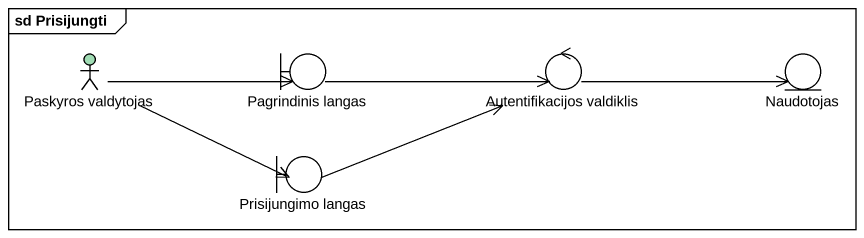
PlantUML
@startuml
mainframe sd Prisijungti
actor "Paskyros valdytojas" as Paskyros_valdytojas #A0DCB4
boundary "Pagrindinis langas" as Pagrindinis_langas
control "Autentifikacijos valdiklis" as Autentifikacijos_valdiklis
entity Naudotojas
boundary "Prisijungimo langas" as Prisijungimo_langas
Paskyros_valdytojas -right-> Pagrindinis_langas
Paskyros_valdytojas -right-> Prisijungimo_langas
Pagrindinis_langas -right-> Autentifikacijos_valdiklis
Autentifikacijos_valdiklis -right-> Naudotojas
Prisijungimo_langas -right-> Autentifikacijos_valdiklis
@enduml
